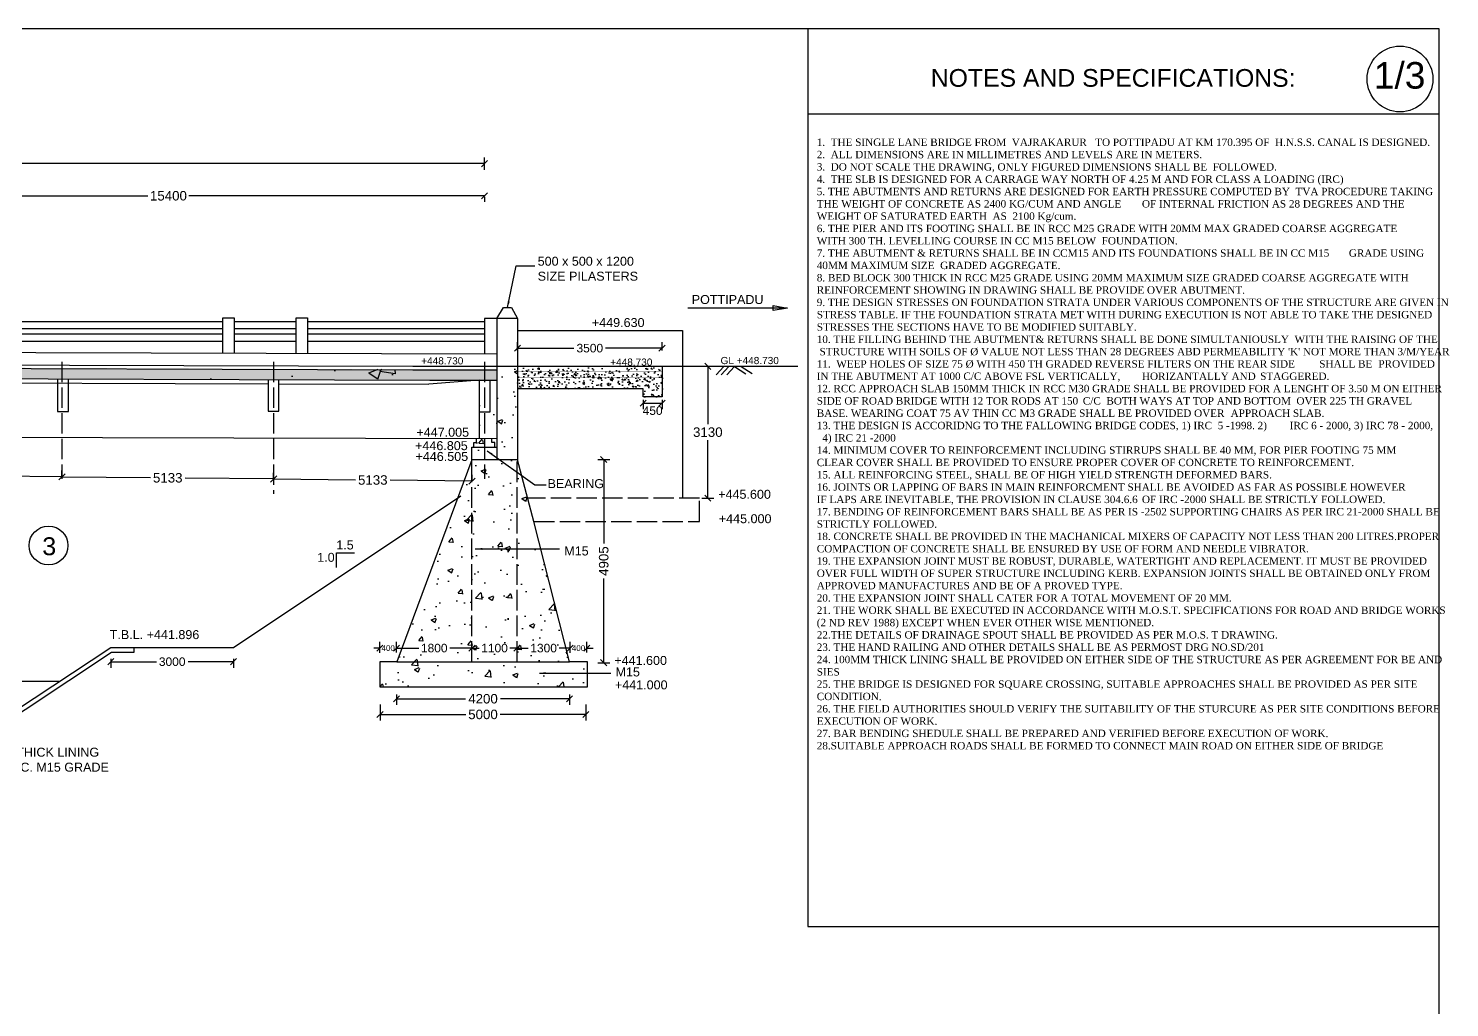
# Model space of a CAD drawing. Header units: inches. Extents: x 19201.6 to 19297.2, y 19008.4 to 19074.4.
# Drawn here: x 19255.71 to 19297.22, y 19045.82 to 19074.44 of the extents above; entities that cross this region are included whole.
import ezdxf

# ---------------------------------------------------------------- set-up
doc = ezdxf.new("R2010")
doc.units = ezdxf.units.IN
doc.header["$MEASUREMENT"] = 0
doc.linetypes.add('ACAD_ISO02W100', pattern=[15, 12, -3])
for name, color, linetype in [('DIMENSION', 255, 'Continuous'), ('DRAWING', 2, 'Continuous'), ('HATCH', 255, 'Continuous'), ('TEXT', 255, 'Continuous')]:
    doc.layers.add(name, color=color, linetype=linetype)
doc.styles.get("Standard").update_dxf_attribs({"font": 'arial.ttf'})
doc.dimstyles.get("Standard").update_dxf_attribs({"dimtxt": 0.25, "dimasz": 0.18, "dimexe": 0.18, "dimexo": 0.0625, "dimgap": 0.09, "dimtad": 0, "dimtih": 1, "dimtoh": 1, "dimdec": 4, "dimzin": 0, "dimdsep": 46, "dimtxsty": 'Standard', "dimblk": 'OBLIQUE', "dimcen": 0.09, "dimadec": 0, "dimazin": 0, "dimtfac": 1, "dimtdec": 4, "dimtofl": 0, "dimtmove": 0, "dimatfit": 3, "dimfxl": 1, "dimtolj": 1, "dimtzin": 0, "dimarcsym": 0})
pattern_1 = [(50, (0, 0), (1.434520365, -0.12550427), [0.15, -1.65]), (355, (0, 0), (-0.27750267, 1.50438427), [0.12, -1.32]), (100.4514, (0.1195, -0.0105), (1.15701876, 1.378879084), [0.12748038, -1.402284224]), (46.1842, (0, 0.4), (2.1344821, -0.33103803), [0.225, -2.475]), (96.6356, (0.1779, 0.3724), (1.86932541, 1.94823574), [0.19122058, -2.103426]), (351.1842, (0, 0.4), (1.86932389, 1.9482372), [0.18, -1.98]), (21, (0.2, 0.3), (1.193814104, -0.80523778), [0.15, -1.65]), (326, (0.2, 0.3), (0.48663066, 1.45030009), [0.12, -1.32]), (71.4514, (0.2995, 0.2329), (1.68044526, 0.64506099), [0.12748038, -1.402284224]), (37.5, (0, 0), (0.024319711, 0.665787708), [0, -1.304, 0, -1.34, 0, -1.325]), (7.5, (0, 0), (0.526139075, 0.788823424), [0, -0.764, 0, -1.274, 0, -0.505]), (327.5, (-0.446, 0), (1.067644872, -0.045109743), [0, -0.5, 0, -1.56, 0, -2.07]), (317.5, (-0.646, 0), (1.16637234, 0.200209965), [0, -0.65, 0, -1.036, 0, -1.47])]

# ---------------------------------------------------------------- blocks, each defined once
blk = doc.blocks.new('_Oblique')
at = {"color": 0, "linetype": 'ByBlock', "lineweight": -2}
blk.add_line((-0.5, -0.5), (0.5, 0.5), dxfattribs=at)
blk = doc.blocks.new('*D87')
at = {"layer": 'Defpoints', "color": 0, "transparency": 16777216}
for p in [(19250.869, 19061.336), (19256.683, 19061.336), (19256.683, 19061.274)]:
    blk.add_point(p, dxfattribs=at)
at = {"layer": 'DIMENSION', "color": 0, "lineweight": -2, "transparency": 16777216}
for p, q in [((19250.869, 19061.399), (19250.871, 19061.578)), ((19250.869, 19061.398), (19253.272, 19061.372)), ((19256.683, 19061.336), (19254.281, 19061.362)), ((19256.683, 19061.337), (19256.685, 19061.516))]:
    blk.add_line(p, q, dxfattribs=at)
at = {"layer": 'DIMENSION', "color": 0, "lineweight": -2, "transparency": 16777216, "xscale": 0.18, "yscale": 0.18, "zscale": 0.18}
for p, rotation in [((19250.869, 19061.398), 179.3898342567749), ((19256.683, 19061.336), 359.3898342567749)]:
    blk.add_blockref('_Oblique', p, dxfattribs=dict(at, rotation=rotation))
at = {"layer": 'DIMENSION', "color": 0, "transparency": 16777216, "insert": (19253.776, 19061.367), "char_height": 0.2778, "attachment_point": 5}
blk.add_mtext('\\A1;5133', dxfattribs=at)
blk = doc.blocks.new('*D88')
at = {"layer": 'Defpoints', "color": 0, "transparency": 16777216}
for p in [(19256.683, 19061.274), (19262.867, 19061.27), (19262.866, 19061.208)]:
    blk.add_point(p, dxfattribs=at)
at = {"layer": 'DIMENSION', "color": 0, "lineweight": -2, "transparency": 16777216}
for p, q in [((19256.683, 19061.337), (19256.685, 19061.516)), ((19256.683, 19061.336), (19259.27, 19061.309)), ((19262.867, 19061.27), (19260.28, 19061.298)), ((19262.867, 19061.271), (19262.869, 19061.45))]:
    blk.add_line(p, q, dxfattribs=at)
at = {"layer": 'DIMENSION', "color": 0, "lineweight": -2, "transparency": 16777216, "xscale": 0.18, "yscale": 0.18, "zscale": 0.18}
for p, rotation in [((19256.683, 19061.336), 179.3898342567739), ((19262.867, 19061.27), 359.3898342567739)]:
    blk.add_blockref('_Oblique', p, dxfattribs=dict(at, rotation=rotation))
at = {"layer": 'DIMENSION', "color": 0, "transparency": 16777216, "insert": (19259.775, 19061.303), "char_height": 0.2778, "attachment_point": 5}
blk.add_mtext('\\A1;5133', dxfattribs=at)
blk = doc.blocks.new('*D89')
at = {"layer": 'Defpoints', "color": 0, "transparency": 16777216}
for p in [(19262.866, 19061.208), (19268.662, 19061.146), (19268.663, 19061.208)]:
    blk.add_point(p, dxfattribs=at)
at = {"layer": 'DIMENSION', "color": 0, "lineweight": -2, "transparency": 16777216}
for p, q in [((19262.867, 19061.27), (19262.869, 19061.45)), ((19262.867, 19061.27), (19265.26, 19061.244)), ((19268.663, 19061.208), (19268.665, 19061.388)), ((19268.663, 19061.208), (19266.269, 19061.233))]:
    blk.add_line(p, q, dxfattribs=at)
at = {"layer": 'DIMENSION', "color": 0, "lineweight": -2, "transparency": 16777216, "xscale": 0.18, "yscale": 0.18, "zscale": 0.18}
for p, rotation in [((19262.867, 19061.27), 179.3898342567845), ((19268.663, 19061.208), 359.3898342567845)]:
    blk.add_blockref('_Oblique', p, dxfattribs=dict(at, rotation=rotation))
at = {"layer": 'DIMENSION', "color": 0, "transparency": 16777216, "insert": (19265.765, 19061.239), "char_height": 0.2778, "attachment_point": 5}
blk.add_mtext('\\A1;5133', dxfattribs=at)
blk = doc.blocks.new('*D93')
at = {"layer": 'Defpoints', "color": 0, "transparency": 16777216}
for p in [(19269.028, 19070.484), (19212.144, 19070.245), (19269.028, 19070.245)]:
    blk.add_point(p, dxfattribs=at)
at = {"layer": 'DIMENSION', "color": 0, "lineweight": -2, "transparency": 16777216}
for p, q in [((19212.144, 19070.308), (19212.144, 19070.664)), ((19212.144, 19070.484), (19239.968, 19070.484)), ((19269.028, 19070.484), (19241.204, 19070.484)), ((19269.028, 19070.308), (19269.028, 19070.664))]:
    blk.add_line(p, q, dxfattribs=at)
at = {"layer": 'DIMENSION', "color": 0, "lineweight": -2, "transparency": 16777216, "xscale": 0.18, "yscale": 0.18, "zscale": 0.18, "rotation": 180}
blk.add_blockref('_Oblique', (19212.144, 19070.484), dxfattribs=at)
at = {"layer": 'DIMENSION', "color": 0, "lineweight": -2, "transparency": 16777216, "xscale": 0.18, "yscale": 0.18, "zscale": 0.18}
blk.add_blockref('_Oblique', (19269.028, 19070.484), dxfattribs=at)
at = {"layer": 'DIMENSION', "color": 0, "transparency": 16777216, "insert": (19240.586, 19070.484), "char_height": 0.2778, "attachment_point": 5}
blk.add_mtext('\\A1;47400', dxfattribs=at)
blk = doc.blocks.new('*D95')
at = {"layer": 'Defpoints', "color": 0, "transparency": 16777216}
for p in [(19250.563, 19069.581), (19269.028, 19069.581), (19269.028, 19069.544)]:
    blk.add_point(p, dxfattribs=at)
at = {"layer": 'DIMENSION', "color": 0, "lineweight": -2, "transparency": 16777216}
for p, q in [((19250.563, 19069.544), (19259.196, 19069.544)), ((19250.563, 19069.518), (19250.563, 19069.364)), ((19269.028, 19069.544), (19260.394, 19069.544)), ((19269.028, 19069.518), (19269.028, 19069.364))]:
    blk.add_line(p, q, dxfattribs=at)
at = {"layer": 'DIMENSION', "color": 0, "lineweight": -2, "transparency": 16777216, "xscale": 0.18, "yscale": 0.18, "zscale": 0.18, "rotation": 180}
blk.add_blockref('_Oblique', (19250.563, 19069.544), dxfattribs=at)
at = {"layer": 'DIMENSION', "color": 0, "lineweight": -2, "transparency": 16777216, "xscale": 0.18, "yscale": 0.18, "zscale": 0.18}
blk.add_blockref('_Oblique', (19269.028, 19069.544), dxfattribs=at)
at = {"layer": 'DIMENSION', "color": 0, "transparency": 16777216, "insert": (19259.795, 19069.544), "char_height": 0.2778, "attachment_point": 5}
blk.add_mtext('\\A1;15400', dxfattribs=at)
blk = doc.blocks.new('*D106')
at = {"layer": 'Defpoints', "color": 0, "transparency": 16777216}
for p in [(19266.459, 19055.031), (19271.509, 19055.031), (19271.509, 19054.847)]:
    blk.add_point(p, dxfattribs=at)
at = {"layer": 'DIMENSION', "color": 0, "lineweight": -2, "transparency": 16777216}
for p, q in [((19266.459, 19054.969), (19266.459, 19054.667)), ((19266.459, 19054.847), (19268.474, 19054.847)), ((19271.509, 19054.847), (19269.494, 19054.847)), ((19271.509, 19054.969), (19271.509, 19054.667))]:
    blk.add_line(p, q, dxfattribs=at)
at = {"layer": 'DIMENSION', "color": 0, "lineweight": -2, "transparency": 16777216, "xscale": 0.18, "yscale": 0.18, "zscale": 0.18, "rotation": 180}
blk.add_blockref('_Oblique', (19266.459, 19054.847), dxfattribs=at)
at = {"layer": 'DIMENSION', "color": 0, "lineweight": -2, "transparency": 16777216, "xscale": 0.18, "yscale": 0.18, "zscale": 0.18}
blk.add_blockref('_Oblique', (19271.509, 19054.847), dxfattribs=at)
at = {"layer": 'DIMENSION', "color": 0, "transparency": 16777216, "insert": (19268.984, 19054.847), "char_height": 0.2778, "attachment_point": 5}
blk.add_mtext('\\A1;4200', dxfattribs=at)
blk = doc.blocks.new('*D107')
at = {"layer": 'Defpoints', "color": 0, "transparency": 16777216}
for p in [(19265.977, 19054.743), (19271.99, 19054.743), (19271.99, 19054.389)]:
    blk.add_point(p, dxfattribs=at)
at = {"layer": 'DIMENSION', "color": 0, "lineweight": -2, "transparency": 16777216}
for p, q in [((19265.977, 19054.681), (19265.977, 19054.209)), ((19271.99, 19054.681), (19271.99, 19054.209)), ((19265.977, 19054.389), (19268.479, 19054.389)), ((19271.99, 19054.389), (19269.488, 19054.389))]:
    blk.add_line(p, q, dxfattribs=at)
at = {"layer": 'DIMENSION', "color": 0, "lineweight": -2, "transparency": 16777216, "xscale": 0.18, "yscale": 0.18, "zscale": 0.18, "rotation": 180}
blk.add_blockref('_Oblique', (19265.977, 19054.389), dxfattribs=at)
at = {"layer": 'DIMENSION', "color": 0, "lineweight": -2, "transparency": 16777216, "xscale": 0.18, "yscale": 0.18, "zscale": 0.18}
blk.add_blockref('_Oblique', (19271.99, 19054.389), dxfattribs=at)
at = {"layer": 'DIMENSION', "color": 0, "transparency": 16777216, "insert": (19268.984, 19054.389), "char_height": 0.2778, "attachment_point": 5}
blk.add_mtext('\\A1;5000', dxfattribs=at)
blk = doc.blocks.new('*D104')
at = {"layer": 'Defpoints', "color": 0, "transparency": 16777216}
for p in [(19266.458, 19056.328), (19265.972, 19056.131), (19266.458, 19056.134)]:
    blk.add_point(p, dxfattribs=at)
at = {"layer": 'DIMENSION', "color": 0, "lineweight": -2, "transparency": 16777216}
for p, q in [((19265.972, 19056.328), (19265.792, 19056.328)), ((19265.972, 19056.194), (19265.972, 19056.508)), ((19266.458, 19056.197), (19266.458, 19056.508)), ((19266.458, 19056.328), (19266.638, 19056.328))]:
    blk.add_line(p, q, dxfattribs=at)
at = {"layer": 'DIMENSION', "color": 0, "lineweight": -2, "transparency": 16777216, "xscale": 0.18, "yscale": 0.18, "zscale": 0.18}
blk.add_blockref('_Oblique', (19265.972, 19056.328), dxfattribs=at)
at = {"layer": 'DIMENSION', "color": 0, "lineweight": -2, "transparency": 16777216, "xscale": 0.18, "yscale": 0.18, "zscale": 0.18, "rotation": 180}
blk.add_blockref('_Oblique', (19266.458, 19056.328), dxfattribs=at)
at = {"layer": 'DIMENSION', "color": 0, "transparency": 16777216, "insert": (19266.215, 19056.328), "char_height": 0.1667, "attachment_point": 5}
blk.add_mtext('\\A1;400', dxfattribs=at)
blk = doc.blocks.new('*D105')
at = {"layer": 'Defpoints', "color": 0, "transparency": 16777216}
for p in [(19271.532, 19056.328), (19269.979, 19056.232), (19271.532, 19056.232)]:
    blk.add_point(p, dxfattribs=at)
at = {"layer": 'DIMENSION', "color": 0, "lineweight": -2, "transparency": 16777216}
for p, q in [((19269.979, 19056.294), (19269.979, 19056.508)), ((19269.979, 19056.328), (19270.304, 19056.328)), ((19271.532, 19056.328), (19271.207, 19056.328)), ((19271.532, 19056.294), (19271.532, 19056.508))]:
    blk.add_line(p, q, dxfattribs=at)
at = {"layer": 'DIMENSION', "color": 0, "lineweight": -2, "transparency": 16777216, "xscale": 0.18, "yscale": 0.18, "zscale": 0.18, "rotation": 180}
blk.add_blockref('_Oblique', (19269.979, 19056.328), dxfattribs=at)
at = {"layer": 'DIMENSION', "color": 0, "lineweight": -2, "transparency": 16777216, "xscale": 0.18, "yscale": 0.18, "zscale": 0.18}
blk.add_blockref('_Oblique', (19271.532, 19056.328), dxfattribs=at)
at = {"layer": 'DIMENSION', "color": 0, "transparency": 16777216, "insert": (19270.755, 19056.328), "char_height": 0.25, "attachment_point": 5}
blk.add_mtext('\\A1;1300', dxfattribs=at)
blk = doc.blocks.new('*D101')
at = {"layer": 'Defpoints', "color": 0, "transparency": 16777216}
for p in [(19269.979, 19056.328), (19268.662, 19056.237), (19269.979, 19056.237)]:
    blk.add_point(p, dxfattribs=at)
at = {"layer": 'DIMENSION', "color": 0, "lineweight": -2, "transparency": 16777216}
for p, q in [((19268.662, 19056.3), (19268.662, 19056.508)), ((19268.662, 19056.328), (19268.869, 19056.328)), ((19269.979, 19056.328), (19269.772, 19056.328)), ((19269.979, 19056.3), (19269.979, 19056.508))]:
    blk.add_line(p, q, dxfattribs=at)
at = {"layer": 'DIMENSION', "color": 0, "lineweight": -2, "transparency": 16777216, "xscale": 0.18, "yscale": 0.18, "zscale": 0.18, "rotation": 180}
blk.add_blockref('_Oblique', (19268.662, 19056.328), dxfattribs=at)
at = {"layer": 'DIMENSION', "color": 0, "lineweight": -2, "transparency": 16777216, "xscale": 0.18, "yscale": 0.18, "zscale": 0.18}
blk.add_blockref('_Oblique', (19269.979, 19056.328), dxfattribs=at)
at = {"layer": 'DIMENSION', "color": 0, "transparency": 16777216, "insert": (19269.321, 19056.328), "char_height": 0.25, "attachment_point": 5}
blk.add_mtext('\\A1;1100', dxfattribs=at)
blk = doc.blocks.new('*D102')
at = {"layer": 'Defpoints', "color": 0, "transparency": 16777216}
for p in [(19268.662, 19056.328), (19266.458, 19056.173), (19268.662, 19056.173)]:
    blk.add_point(p, dxfattribs=at)
at = {"layer": 'DIMENSION', "color": 0, "lineweight": -2, "transparency": 16777216}
for p, q in [((19266.458, 19056.236), (19266.458, 19056.508)), ((19266.458, 19056.328), (19267.109, 19056.328)), ((19268.662, 19056.328), (19268.011, 19056.328)), ((19268.662, 19056.236), (19268.662, 19056.508))]:
    blk.add_line(p, q, dxfattribs=at)
at = {"layer": 'DIMENSION', "color": 0, "lineweight": -2, "transparency": 16777216, "xscale": 0.18, "yscale": 0.18, "zscale": 0.18, "rotation": 180}
blk.add_blockref('_Oblique', (19266.458, 19056.328), dxfattribs=at)
at = {"layer": 'DIMENSION', "color": 0, "lineweight": -2, "transparency": 16777216, "xscale": 0.18, "yscale": 0.18, "zscale": 0.18}
blk.add_blockref('_Oblique', (19268.662, 19056.328), dxfattribs=at)
at = {"layer": 'DIMENSION', "color": 0, "transparency": 16777216, "insert": (19267.56, 19056.328), "char_height": 0.25, "attachment_point": 5}
blk.add_mtext('\\A1;1800', dxfattribs=at)
blk = doc.blocks.new('*D103')
at = {"layer": 'Defpoints', "color": 0, "transparency": 16777216}
for p in [(19272.018, 19056.328), (19271.532, 19056.131), (19272.018, 19056.134)]:
    blk.add_point(p, dxfattribs=at)
at = {"layer": 'DIMENSION', "color": 0, "lineweight": -2, "transparency": 16777216}
for p, q in [((19271.532, 19056.328), (19271.352, 19056.328)), ((19271.532, 19056.194), (19271.532, 19056.508)), ((19272.018, 19056.197), (19272.018, 19056.508)), ((19272.018, 19056.328), (19272.198, 19056.328))]:
    blk.add_line(p, q, dxfattribs=at)
at = {"layer": 'DIMENSION', "color": 0, "lineweight": -2, "transparency": 16777216, "xscale": 0.18, "yscale": 0.18, "zscale": 0.18}
blk.add_blockref('_Oblique', (19271.532, 19056.328), dxfattribs=at)
at = {"layer": 'DIMENSION', "color": 0, "lineweight": -2, "transparency": 16777216, "xscale": 0.18, "yscale": 0.18, "zscale": 0.18, "rotation": 180}
blk.add_blockref('_Oblique', (19272.018, 19056.328), dxfattribs=at)
at = {"layer": 'DIMENSION', "color": 0, "transparency": 16777216, "insert": (19271.775, 19056.328), "char_height": 0.1667, "attachment_point": 5}
blk.add_mtext('\\A1;400', dxfattribs=at)
blk = doc.blocks.new('*D108')
at = {"layer": 'Defpoints', "color": 0, "transparency": 16777216}
for p in [(19272.275, 19061.84), (19272.275, 19055.902), (19272.511, 19055.902)]:
    blk.add_point(p, dxfattribs=at)
at = {"layer": 'DIMENSION', "color": 0, "lineweight": -2, "transparency": 16777216}
for p, q in [((19272.338, 19061.84), (19272.691, 19061.84)), ((19272.511, 19061.84), (19272.511, 19059.383)), ((19272.511, 19055.902), (19272.511, 19058.36)), ((19272.338, 19055.902), (19272.691, 19055.902))]:
    blk.add_line(p, q, dxfattribs=at)
at = {"layer": 'DIMENSION', "color": 0, "lineweight": -2, "transparency": 16777216, "xscale": 0.18, "yscale": 0.18, "zscale": 0.18}
for p, rotation in [((19272.511, 19061.84), 90), ((19272.511, 19055.902), 270)]:
    blk.add_blockref('_Oblique', p, dxfattribs=dict(at, rotation=rotation))
at = {"layer": 'DIMENSION', "color": 0, "transparency": 16777216, "insert": (19272.511, 19058.871), "char_height": 0.2778, "attachment_point": 5, "rotation": 90}
blk.add_mtext('\\A1;4905', dxfattribs=at)
blk = doc.blocks.new('*D109')
at = {"layer": 'Defpoints', "color": 0, "transparency": 16777216}
for p in [(19275.312, 19064.562), (19275.312, 19060.712), (19275.551, 19060.712)]:
    blk.add_point(p, dxfattribs=at)
at = {"layer": 'DIMENSION', "color": 0, "lineweight": -2, "transparency": 16777216}
for p, q in [((19275.374, 19064.562), (19275.731, 19064.562)), ((19275.551, 19064.562), (19275.551, 19062.869)), ((19275.551, 19060.712), (19275.551, 19062.405)), ((19275.374, 19060.712), (19275.731, 19060.712))]:
    blk.add_line(p, q, dxfattribs=at)
at = {"layer": 'DIMENSION', "color": 0, "lineweight": -2, "transparency": 16777216, "xscale": 0.18, "yscale": 0.18, "zscale": 0.18}
for p, rotation in [((19275.551, 19064.562), 90), ((19275.551, 19060.712), 270)]:
    blk.add_blockref('_Oblique', p, dxfattribs=dict(at, rotation=rotation))
at = {"layer": 'DIMENSION', "color": 0, "transparency": 16777216, "insert": (19275.551, 19062.637), "char_height": 0.2778, "attachment_point": 5}
blk.add_mtext('\\A1;3130', dxfattribs=at)
blk = doc.blocks.new('*D110')
at = {"layer": 'Defpoints', "color": 0, "transparency": 16777216}
for p in [(19274.215, 19065.092), (19269.992, 19064.959), (19274.215, 19064.959)]:
    blk.add_point(p, dxfattribs=at)
at = {"layer": 'DIMENSION', "color": 0, "lineweight": -2, "transparency": 16777216}
for p, q in [((19269.992, 19065.022), (19269.992, 19065.272)), ((19269.992, 19065.092), (19271.641, 19065.092)), ((19274.215, 19065.092), (19272.566, 19065.092)), ((19274.215, 19065.022), (19274.215, 19065.272))]:
    blk.add_line(p, q, dxfattribs=at)
at = {"layer": 'DIMENSION', "color": 0, "lineweight": -2, "transparency": 16777216, "xscale": 0.18, "yscale": 0.18, "zscale": 0.18, "rotation": 180}
blk.add_blockref('_Oblique', (19269.992, 19065.092), dxfattribs=at)
at = {"layer": 'DIMENSION', "color": 0, "lineweight": -2, "transparency": 16777216, "xscale": 0.18, "yscale": 0.18, "zscale": 0.18}
blk.add_blockref('_Oblique', (19274.215, 19065.092), dxfattribs=at)
at = {"layer": 'DIMENSION', "color": 0, "transparency": 16777216, "insert": (19272.104, 19065.092), "char_height": 0.25, "attachment_point": 5}
blk.add_mtext('\\A1;3500', dxfattribs=at)
blk = doc.blocks.new('*D111')
at = {"layer": 'Defpoints', "color": 0, "transparency": 16777216}
for p in [(19258.112, 19056.082), (19261.698, 19056.082), (19261.698, 19055.93)]:
    blk.add_point(p, dxfattribs=at)
at = {"layer": 'DIMENSION', "color": 0, "lineweight": -2, "transparency": 16777216}
for p, q in [((19258.112, 19056.019), (19258.112, 19055.75)), ((19258.112, 19055.93), (19259.442, 19055.93)), ((19261.698, 19055.93), (19260.368, 19055.93)), ((19261.698, 19056.019), (19261.698, 19055.75))]:
    blk.add_line(p, q, dxfattribs=at)
at = {"layer": 'DIMENSION', "color": 0, "lineweight": -2, "transparency": 16777216, "xscale": 0.18, "yscale": 0.18, "zscale": 0.18, "rotation": 180}
blk.add_blockref('_Oblique', (19258.112, 19055.93), dxfattribs=at)
at = {"layer": 'DIMENSION', "color": 0, "lineweight": -2, "transparency": 16777216, "xscale": 0.18, "yscale": 0.18, "zscale": 0.18}
blk.add_blockref('_Oblique', (19261.698, 19055.93), dxfattribs=at)
at = {"layer": 'DIMENSION', "color": 0, "transparency": 16777216, "insert": (19259.905, 19055.93), "char_height": 0.25, "attachment_point": 5}
blk.add_mtext('\\A1;3000', dxfattribs=at)

msp = doc.modelspace()

# ---------------------------------------------------------------- hatches: boundary and pattern name
at = {"layer": 'HATCH'}
h = msp.add_hatch(dxfattribs=at)
h.set_pattern_fill('AR-CONC', color=256, scale=0.5, style=0)
h.set_pattern_definition([(50, (0, 0), (3.5863009, -0.31376067), [0.375, -4.125]), (355, (0, 0), (-0.69375667, 3.76096067), [0.3, -3.3]), (100.4514, (0.299, -0.026), (2.8925469, 3.4471977), [0.31870095, -3.50571056]), (46.1842, (0, 1), (5.33620524, -0.8275951), [0.5625, -6.1875]), (96.6356, (0.4447, 0.931), (4.6733135, 4.8705894), [0.4780514, -5.258565]), (351.1842, (0, 1), (4.6733097, 4.870593), [0.45, -4.95]), (21, (0.5, 0.75), (2.98453526, -2.01309445), [0.375, -4.125]), (326, (0.5, 0.75), (1.21657666, 3.62575023), [0.3, -3.3]), (71.4514, (0.7487, 0.5822), (4.20111314, 1.6126525), [0.31870095, -3.50571056]), (37.5, (0, 0), (0.060799277, 1.66446927), [0, -3.26, 0, -3.35, 0, -3.3125]), (7.5, (0, 0), (1.31534769, 1.97205856), [0, -1.91, 0, -3.185, 0, -1.2625]), (327.5, (-1.115, 0), (2.66911218, -0.11277436), [0, -1.25, 0, -3.9, 0, -5.175]), (317.5, (-1.615, 0), (2.91593085, 0.50052491), [0, -1.625, 0, -2.59, 0, -3.675])])
h.paths.add_polyline_path([(19211.78009, 19064.69683), (19269.38481, 19064.46162), (19269.38481, 19064.1615), (19211.78009, 19064.29613)])
h = msp.add_hatch(dxfattribs=at)
h.set_pattern_fill('AR-CONC', color=256, scale=0.2, style=0)
h.set_pattern_definition(pattern_1)
h.paths.add_polyline_path([(19211.78009, 19064.69683), (19269.38481, 19064.46162), (19269.38481, 19064.1615), (19211.78009, 19064.29613)])
h = msp.add_hatch(dxfattribs=at)
h.set_pattern_fill('AR-CONC', color=256, scale=0.2, style=0)
h.set_pattern_definition(pattern_1)
h.paths.add_polyline_path([(19272.03231, 19055.19823), (19272.03231, 19055.92993), (19271.50599, 19055.92993), (19266.46263, 19055.92993), (19265.97175, 19055.92993), (19265.97175, 19055.19823)])
h.paths.add_polyline_path([(19268.66206, 19061.83112), (19266.46263, 19055.92993), (19268.66206, 19055.92993)])
h.paths.add_polyline_path([(19269.97907, 19061.83112), (19268.66206, 19061.83112), (19268.66206, 19055.92993), (19269.97907, 19055.92993)])
h.paths.add_polyline_path([(19270.4737, 19060.02813), (19269.99248, 19061.83112), (19269.97907, 19061.83112), (19269.97907, 19055.92993), (19271.50599, 19055.92993)])
h.paths.add_polyline_path([(19269.99248, 19064.5622), (19269.38481, 19064.5622), (19269.38481, 19061.83112), (19269.99248, 19061.83112)])
h.paths.add_polyline_path([(19269.02758, 19062.45201), (19269.38481, 19062.45107), (19269.38481, 19064.1615), (19269.19306, 19064.1615), (19269.19306, 19063.22828), (19269.02758, 19063.22828)])
h.paths.add_polyline_path([(19268.87333, 19063.22828), (19269.02758, 19063.22828), (19269.02758, 19064.1615), (19268.87333, 19064.1615)])
h.paths.add_polyline_path([(19269.02758, 19063.22828), (19269.19306, 19063.22828), (19269.19306, 19064.1615), (19269.02758, 19064.1615)], flags=17)
h.paths.add_polyline_path([(19268.87333, 19062.45241), (19269.02758, 19062.45201), (19269.02758, 19063.22828), (19268.87333, 19063.22828)])
h.paths.add_polyline_path([(19269.02758, 19062.1983), (19269.02758, 19062.45201), (19268.79656, 19062.45262), (19268.79656, 19062.33142), (19268.71475, 19062.33142), (19268.71475, 19062.1983), (19268.72387, 19062.1983)])
h.paths.add_polyline_path([(19269.24339, 19062.33142), (19269.24339, 19062.45144), (19269.02758, 19062.45201), (19269.02758, 19062.1983), (19269.3252, 19062.1983), (19269.3252, 19062.33142)])
h.paths.add_polyline_path([(19269.02758, 19062.1983), (19268.72387, 19062.1983), (19268.66206, 19062.1983), (19268.66206, 19061.83112), (19269.02758, 19061.83112)])
h = msp.add_hatch(dxfattribs=at)
h.set_pattern_fill('AR-CONC', color=256, scale=0.05, style=0)
h.set_pattern_definition([(50, (0, 0), (0.3586300913, -0.0313760675), [0.0375, -0.4125]), (355, (0, 0), (-0.069375667, 0.376096067), [0.03, -0.33]), (100.4514, (0.0299, -0.0026), (0.289254691, 0.344719771), [0.031870095, -0.350571056]), (46.1842, (0, 0.1), (0.533620524, -0.082759507), [0.05625, -0.61875]), (96.6356, (0.04447, 0.0931), (0.467331353, 0.487058935), [0.047805144, -0.5258565]), (351.1842, (0, 0.1), (0.467330973, 0.4870593), [0.045, -0.495]), (21, (0.05, 0.075), (0.298453526, -0.2013094453), [0.0375, -0.4125]), (326, (0.05, 0.075), (0.121657666, 0.3625750225), [0.03, -0.33]), (71.4514, (0.07487, 0.05822), (0.4201113143, 0.1612652484), [0.031870095, -0.350571056]), (37.5, (0, 0), (0.00607992766, 0.1664469269), [0, -0.326, 0, -0.335, 0, -0.33125]), (7.5, (0, 0), (0.1315347687, 0.1972058559), [0, -0.191, 0, -0.3185, 0, -0.12625]), (327.5, (-0.1115, 0), (0.2669112181, -0.0112774359), [0, -0.125, 0, -0.39, 0, -0.5175]), (317.5, (-0.1615, 0), (0.2915930847, 0.0500524912), [0, -0.1625, 0, -0.259, 0, -0.3675])])
h.paths.add_polyline_path([(19274.22836, 19064.40959), (19274.22836, 19064.52064), (19270.00516, 19064.52064), (19269.99248, 19064.52068), (19269.99248, 19064.40959)])
h.paths.add_polyline_path([(19274.22836, 19064.22845), (19274.22836, 19064.40959), (19269.99248, 19064.40959), (19269.99248, 19064.22845)])
h.paths.add_polyline_path([(19273.67659, 19063.90015), (19273.67659, 19063.66948), (19274.22836, 19063.66948), (19274.22836, 19064.22845), (19269.99248, 19064.22845), (19269.99248, 19063.90015)])

# ---------------------------------------------------------------- linework, layer by layer
at = {"layer": 'DIMENSION'}
for p, q in [((19273.66479, 19063.58172), (19273.66479, 19063.30752)), ((19273.66479, 19063.48752), (19274.21455, 19063.48752)), ((19274.21455, 19063.58172), (19274.21455, 19063.30752))]:
    msp.add_line(p, q, dxfattribs=at)
for points in [[(19278.47657, 19071.93816), (19296.90739, 19071.93816)], [(19264.70363, 19058.68593), (19264.70363, 19059.10825), (19265.23022, 19059.10825)], [(19224.66231, 19055.36077), (19256.62073, 19055.36077)]]:
    msp.add_lwpolyline(points, dxfattribs=at)
for centre, radius in [((19295.77106, 19072.95698), 0.96079), ((19256.29341, 19059.32594), 0.56723)]:
    msp.add_circle(centre, radius, dxfattribs=at)
at = {"layer": 'DRAWING'}
msp.add_lwpolyline([(19296.90739, 19008.42213), (19201.60416, 19008.42213), (19201.60416, 19074.43576), (19296.90739, 19074.43576)], close=True, dxfattribs=at)
for points in [[(19278.47657, 19074.43576), (19278.47657, 19048.19144), (19296.90739, 19048.19144)], [(19269.38481, 19065.96063), (19269.58334, 19066.2789), (19269.81649, 19066.2789), (19269.99248, 19065.96063)], [(19261.38806, 19065.86133), (19254.94735, 19065.86133)], [(19261.38806, 19064.95377), (19261.38806, 19065.98266), (19261.71972, 19065.98266), (19261.71972, 19064.95284)], [(19263.52882, 19065.86133), (19261.71972, 19065.86133)], [(19263.52882, 19064.94777), (19263.52882, 19065.97597), (19263.86048, 19065.97597), (19263.86048, 19064.94684)], [(19269.02795, 19065.86133), (19263.86048, 19065.86133)], [(19269.38481, 19065.96063), (19269.02795, 19065.96063), (19269.02795, 19064.93235)], [(19269.99248, 19065.96063), (19269.38481, 19065.96063), (19269.38481, 19061.83112)], [(19269.99248, 19065.96063), (19269.99248, 19061.83112)], [(19261.38806, 19065.65752), (19254.94735, 19065.65752)], [(19261.38806, 19065.49752), (19254.94735, 19065.49752)], [(19263.52882, 19065.65752), (19261.71972, 19065.65752)], [(19263.52882, 19065.49752), (19261.71972, 19065.49752)], [(19269.02795, 19065.65752), (19263.86048, 19065.65752)], [(19269.02795, 19065.49752), (19263.86048, 19065.49752)], [(19269.99248, 19065.60829), (19274.8134, 19065.60829), (19274.8134, 19060.71238)], [(19212.14382, 19065.09187), (19269.38481, 19064.93135)], [(19261.38806, 19065.29152), (19254.94735, 19065.29152)], [(19263.52882, 19065.29152), (19261.71972, 19065.29152)], [(19269.02795, 19065.29152), (19263.86048, 19065.29152)], [(19250.20806, 19064.61507), (19266.93341, 19064.5622), (19269.99248, 19064.5622)], [(19250.20806, 19064.51449), (19266.93341, 19064.46162), (19269.38481, 19064.46162)], [(19250.70256, 19064.21437), (19267.42791, 19064.1615), (19269.38481, 19064.1615)], [(19256.55418, 19064.17216), (19256.55418, 19063.24032), (19256.87392, 19063.24032), (19256.87392, 19064.17216)], [(19262.70497, 19064.17643), (19262.70497, 19063.25479), (19263.02471, 19063.25479), (19263.02471, 19064.17542)], [(19268.87333, 19064.16012), (19267.39686, 19064.03747)], [(19268.87333, 19064.16012), (19268.87333, 19063.22828), (19269.19306, 19063.22828), (19269.19306, 19064.16012)], [(19269.99248, 19064.5622), (19274.21455, 19064.5622), (19274.21455, 19063.66924), (19273.66479, 19063.66924), (19273.66479, 19063.90015)], [(19274.21455, 19064.5622), (19278.17772, 19064.5622)], [(19276.01484, 19064.55427), (19275.79359, 19064.31731)], [(19276.16085, 19064.55427), (19275.9396, 19064.31731)], [(19276.33063, 19064.55427), (19276.10937, 19064.31731)], [(19276.33063, 19064.55427), (19276.66097, 19064.34505)], [(19276.52078, 19064.55766), (19276.85112, 19064.34844)], [(19251.82223, 19064.0867), (19262.70497, 19064.0523)], [(19263.02471, 19064.05129), (19267.39686, 19064.03747)], [(19273.66479, 19063.90015), (19269.99248, 19063.90015)], [(19268.87333, 19063.22828), (19268.87333, 19062.45241)], [(19211.78009, 19062.60267), (19269.39218, 19062.45105)], [(19268.66206, 19061.83112), (19268.66206, 19062.1983), (19268.72387, 19062.1983), (19269.38481, 19062.1983)], [(19268.71475, 19062.1983), (19268.71475, 19062.33142), (19268.79656, 19062.33142), (19268.79656, 19062.45262)], [(19269.3252, 19062.1983), (19269.3252, 19062.33142), (19269.24339, 19062.33142), (19269.24339, 19062.45262)], [(19269.99248, 19061.83112), (19268.66206, 19061.83112), (19266.46263, 19055.92993), (19265.97175, 19055.92993), (19265.97175, 19055.19823), (19272.03231, 19055.19823), (19272.03231, 19055.92993), (19271.50599, 19055.92993), (19270.4737, 19060.02813), (19269.99248, 19061.83112)], [(19268.66206, 19061.83112), (19268.66206, 19061.83112)], [(19233.03387, 19049.52988), (19233.20715, 19049.52988), (19248.0686, 19049.52988), (19258.1326, 19056.21439), (19258.79813, 19056.21439), (19258.79813, 19056.34631), (19261.69776, 19056.34631), (19268.33688, 19060.7758)], [(19222.31863, 19056.45898), (19223.03887, 19056.45898), (19233.08904, 19049.66037), (19247.99583, 19049.66037), (19258.11189, 19056.34631), (19258.79813, 19056.34631)], [(19266.46263, 19055.92993), (19271.50599, 19055.92993)]]:
    msp.add_lwpolyline(points, dxfattribs=at)
at = {"layer": 'DRAWING', "linetype": 'ACAD_ISO02W100', "ltscale": 0.05}
for points in [[(19256.68269, 19064.69683), (19256.68269, 19061.27417)], [(19262.86602, 19064.69683), (19262.86602, 19060.837)], [(19269.02758, 19064.69683), (19269.02758, 19061.27417)], [(19268.66206, 19055.92993), (19268.66206, 19061.83112)], [(19269.97907, 19055.92993), (19269.97907, 19061.83112)], [(19270.4737, 19060.02813), (19275.31152, 19060.02813), (19275.31152, 19060.71238), (19270.29107, 19060.71238)]]:
    msp.add_lwpolyline(points, dxfattribs=at)
at = {"layer": 'DRAWING', "const_width": 0.01}
for points in [[(19274.22836, 19064.40959), (19269.99248, 19064.40959)], [(19274.22836, 19064.22845), (19269.99248, 19064.22845)]]:
    msp.add_lwpolyline(points, dxfattribs=at)

# ---------------------------------------------------------------- block references
at = {"layer": 'DIMENSION', "xscale": 0.18, "yscale": 0.18, "zscale": 0.18, "rotation": 180}
msp.add_blockref('_Oblique', (19273.66479, 19063.48752), dxfattribs=at)
at = {"layer": 'DIMENSION', "xscale": 0.18, "yscale": 0.18, "zscale": 0.18}
msp.add_blockref('_Oblique', (19274.21455, 19063.48752), dxfattribs=at)

# ---------------------------------------------------------------- texts
at = {"layer": 'DIMENSION', "insert": (19273.93967, 19063.26608), "char_height": 0.25, "attachment_point": 5}
msp.add_mtext('\\A1;450', dxfattribs=at)
at = {"layer": 'TEXT', "attachment_point": 1}
for s, insert, char_height, width in [('1/3', (19295.00551, 19073.45303), 0.777145, 33.0512567), ('NOTES AND SPECIFICATIONS:', (19282.06329, 19073.24832), 0.5180965, 22.0341711), ("{\\fTimes New Roman|b0|i0|c0|p18;\\P1.  THE SINGLE LANE BRIDGE FROM  VAJRAKARUR   TO POTTIPADU AT KM 170.395 OF  H.N.S.S. CANAL IS DESIGNED.\\P2.  ALL DIMENSIONS ARE IN MILLIMETRES AND LEVELS ARE IN METERS. \\P3.  DO NOT SCALE THE DRAWING, ONLY FIGURED DIMENSIONS SHALL BE  FOLLOWED.\\P4.  THE SLB IS DESIGNED FOR A CARRAGE WAY NORTH OF 4.25 M AND FOR CLASS A LOADING (IRC)\\P5. THE ABUTMENTS AND RETURNS ARE DESIGNED FOR EARTH PRESSURE COMPUTED BY  TVA PROCEDURE TAKING \\PTHE WEIGHT OF CONCRETE AS 2400 KG/CUM AND ANGLE ^IOF INTERNAL FRICTION AS 28 DEGREES AND THE \\PWEIGHT OF SATURATED EARTH  AS  2100 Kg/cum.\\P6. THE PIER AND ITS FOOTING SHALL BE IN RCC M25 GRADE WITH 20MM MAX GRADED COARSE AGGREGATE \\PWITH 300 TH. LEVELLING COURSE IN CC M15 BELOW  FOUNDATION.\\P7. THE ABUTMENT & RETURNS SHALL BE IN CCM15 AND ITS FOUNDATIONS SHALL BE IN CC M15 ^IGRADE USING \\P40MM MAXIMUM SIZE  GRADED AGGREGATE.\\P8. BED BLOCK 300 THICK IN RCC M25 GRADE USING 20MM MAXIMUM SIZE GRADED COARSE AGGREGATE WITH \\PREINFORCEMENT SHOWING IN DRAWING SHALL BE PROVIDE OVER ABUTMENT.\\P9. THE DESIGN STRESSES ON FOUNDATION STRATA UNDER VARIOUS COMPONENTS OF THE STRUCTURE ARE GIVEN IN \\PSTRESS TABLE. IF THE FOUNDATION STRATA MET WITH DURING EXECUTION IS NOT ABLE TO TAKE THE DESIGNED \\PSTRESSES THE SECTIONS HAVE TO BE MODIFIED SUITABLY.\\P10. THE FILLING BEHIND THE ABUTMENT& RETURNS SHALL BE DONE SIMULTANIOUSLY  WITH THE RAISING OF THE\\P STRUCTURE WITH SOILS OF Ø VALUE NOT LESS THAN 28 DEGREES ABD PERMEABILITY 'K' NOT MORE THAN 3/M/YEAR\\P11.  WEEP HOLES OF SIZE 75 Ø WITH 450 TH GRADED REVERSE FILTERS ON THE REAR SIDE ^ISHALL BE ^IPROVIDED \\PIN THE ABUTMENT AT 1000 C/C ABOVE FSL VERTICALLY, ^IHORIZANTALLY AND ^ISTAGGERED.\\P12. RCC APPROACH SLAB 150MM THICK IN RCC M30 GRADE SHALL BE PROVIDED FOR A LENGHT OF 3.50 M ON EITHER \\PSIDE OF ROAD BRIDGE WITH 12 TOR RODS AT 150 ^IC/C  BOTH WAYS AT TOP AND BOTTOM  OVER 225 TH GRAVEL \\PBASE. WEARING COAT 75 AV THIN CC M3 GRADE SHALL BE PROVIDED OVER ^IAPPROACH SLAB.\\P13. THE DESIGN IS ACCORIDNG TO THE FALLOWING BRIDGE CODES, 1) IRC  5 -1998. 2) ^IIRC 6 - 2000, 3) IRC 78 - ^I2000, \\P  4) IRC 21 -2000\\P14. MINIMUM COVER TO REINFORCEMENT INCLUDING STIRRUPS SHALL BE 40 MM, FOR PIER FOOTING 75 MM \\PCLEAR COVER SHALL BE PROVIDED TO ENSURE PROPER COVER OF CONCRETE TO REINFORCEMENT.\\P15. ALL REINFORCING STEEL, SHALL BE OF HIGH YIELD STRENGTH DEFORMED BARS.\\P16. JOINTS OR LAPPING OF BARS IN MAIN REINFORCMENT SHALL BE AVOIDED AS FAR AS POSSIBLE HOWEVER \\PIF LAPS ARE INEVITABLE, THE PROVISION IN CLAUSE 304.6.6 ^IOF IRC -2000 SHALL BE STRICTLY FOLLOWED.\\P17. BENDING OF REINFORCEMENT BARS SHALL BE AS PER IS -2502 SUPPORTING CHAIRS AS PER IRC 21-2000 SHALL BE \\PSTRICTLY FOLLOWED.\\P18. CONCRETE SHALL BE PROVIDED IN THE MACHANICAL MIXERS OF CAPACITY NOT LESS THAN 200 LITRES.PROPER \\PCOMPACTION OF CONCRETE SHALL BE ENSURED BY USE OF FORM AND NEEDLE VIBRATOR.\\P19. THE EXPANSION JOINT MUST BE ROBUST, DURABLE, WATERTIGHT AND REPLACEMENT. IT MUST BE PROVIDED \\POVER FULL WIDTH OF SUPER STRUCTURE INCLUDING KERB. EXPANSION JOINTS SHALL BE OBTAINED ONLY FROM \\PAPPROVED MANUFACTURES AND BE OF A PROVED TYPE.\\P20. THE EXPANSION JOINT SHALL CATER FOR A TOTAL MOVEMENT OF 20 MM.\\P21. THE WORK SHALL BE EXECUTED IN ACCORDANCE WITH M.O.S.T. SPECIFICATIONS FOR ROAD AND BRIDGE WORKS \\P(2 ND REV 1988) EXCEPT WHEN EVER OTHER WISE MENTIONED.\\P22.THE DETAILS OF DRAINAGE SPOUT SHALL BE PROVIDED AS PER M.O.S. T DRAWING.\\P23. THE HAND RAILING AND OTHER DETAILS SHALL BE AS PERMOST DRG NO.SD/201\\P24. 100MM THICK LINING SHALL BE PROVIDED ON EITHER SIDE OF THE STRUCTURE AS PER AGREEMENT FOR BE AND \\PSIES\\P25. THE BRIDGE IS DESIGNED FOR SQUARE CROSSING, SUITABLE APPROACHES SHALL BE PROVIDED AS PER SITE \\PCONDITION.\\P26. THE FIELD AUTHORITIES SHOULD VERIFY THE SUITABILITY OF THE STURCURE AS PER SITE CONDITIONS BEFORE \\PEXECUTION OF WORK.\\P27. BAR BENDING SHEDULE SHALL BE PREPARED AND VERIFIED BEFORE EXECUTION OF WORK.\\P28.SUITABLE APPROACH ROADS SHALL BE FORMED TO CONNECT MAIN ROAD ON EITHER SIDE OF BRIDGE}", (19278.7336, 19071.57781), 0.21587678, 24.0581091), (' 500 x 500 x 1200\\P SIZE PILASTERS', (19270.47953, 19067.76405), 0.2622864, 11.1547991), ('POTTIPADU', (19275.08141, 19066.6446), 0.262286, 11.1547991), ('+449.630', (19272.16422, 19065.9721), 0.262286, 11.1547991), ('+448.730', (19267.17936, 19064.82726), 0.209829, 8.9238393), ('+448.730', (19272.70119, 19064.79025), 0.209829, 8.9238393), ('GL +448.730', (19275.92321, 19064.83644), 0.2098291, 8.9238393), ('+447.005', (19267.0396, 19062.76762), 0.262286, 11.1547991), ('+446.805', (19267, 19062.37482), 0.262286, 11.1547991), ('+446.505', (19267.01241, 19062.05992), 0.262286, 11.1547991), ('BEARING', (19270.87013, 19061.26516), 0.262286, 11.1547991), ('+445.600', (19275.85504, 19060.95394), 0.262286, 11.1547991), ('+445.000', (19275.87246, 19060.24071), 0.262286, 11.1547991), ('3', (19256.10952, 19059.56686), 0.52457, 22.3095983), ('1.5', (19264.69715, 19059.47264), 0.262286, 11.1547991), ('M15', (19271.35751, 19059.29736), 0.262286, 11.1547991), ('1.0', (19264.14155, 19059.11202), 0.262286, 11.1547991), ('T.B.L. +441.896', (19258.07977, 19056.85355), 0.2622864, 11.1547991), ('+441.600', (19272.81968, 19056.09837), 0.262286, 11.1547991), ('M15', (19272.85468, 19055.76285), 0.262286, 11.1547991), ('+441.000', (19272.8371, 19055.38514), 0.262286, 11.1547991), ('100 THICK LINING\\PIN C.C. M15 GRADE', (19254.6358, 19053.41741), 0.2622864, 11.1547991)]:
    msp.add_mtext(s, dxfattribs=dict(at, insert=insert, char_height=char_height, width=width))

# ---------------------------------------------------------------- dimensions: what is measured, and where the dimension line sits
at = {"layer": 'DIMENSION'}
for base, p1, p2, text, override, picture, middle in [((19269.02795, 19070.48401), (19212.14382, 19070.24513), (19269.02795, 19070.24513), '47400', {"dimtxt": 0.277778}, '*D93', (19240.58588, 19070.48401)), ((19269.02795, 19069.54369), (19250.56263, 19069.58075), (19269.02795, 19069.58075), '15400', {"dimtxt": 0.277778}, '*D95', (19259.79529, 19069.54369)), ((19266.45762, 19056.32787), (19265.97175, 19056.13123), (19266.45762, 19056.13446), '400', {"dimtxt": 0.166667, "dimgap": 0.05}, '*D104', (19266.21468, 19056.32787)), ((19272.01773, 19056.32787), (19271.53186, 19056.13123), (19272.01773, 19056.13446), '400', {"dimtxt": 0.166667, "dimgap": 0.05}, '*D103', (19271.77479, 19056.32787)), ((19271.50894, 19054.84735), (19266.45929, 19055.03138), (19271.50894, 19055.03138), '4200', {"dimtxt": 0.277778}, '*D106', (19268.98412, 19054.84735)), ((19271.98988, 19054.38871), (19265.97725, 19054.74349), (19271.98988, 19054.74349), '5000', {"dimtxt": 0.277778}, '*D107', (19268.98357, 19054.38871))]:
    dim = msp.add_linear_dim(base=base, p1=p1, p2=p2, text=text, dimstyle='Standard', override=override, dxfattribs=at)
    dim.commit()
    dim.dimension.update_dxf_attribs({"geometry": picture, "text_midpoint": middle})
for base, p1, p2, text, picture, middle in [((19274.21455, 19065.09192), (19269.99248, 19064.95911), (19274.21455, 19064.95911), '3500', '*D110', (19272.10352, 19065.09192)), ((19268.66206, 19056.32787), (19266.45762, 19056.17324), (19268.66206, 19056.17324), '1800', '*D102', (19267.55984, 19056.32787)), ((19269.97907, 19056.32787), (19268.66206, 19056.23733), (19269.97907, 19056.23733), '1100', '*D101', (19269.32057, 19056.32787)), ((19271.53186, 19056.32787), (19269.97907, 19056.23152), (19271.53186, 19056.23152), '1300', '*D105', (19270.75546, 19056.32787)), ((19261.69776, 19055.93032), (19258.11189, 19056.08174), (19261.69776, 19056.08174), '3000', '*D111', (19259.90482, 19055.93032))]:
    dim = msp.add_linear_dim(base=base, p1=p1, p2=p2, text=text, dimstyle='Standard', dxfattribs=at)
    dim.commit()
    dim.dimension.update_dxf_attribs({"geometry": picture, "text_midpoint": middle})
for p1, p2, distance, text, picture, middle in [((19275.31152, 19064.5622), (19275.31152, 19060.71238), 0.23998, '3130', '*D109', (19275.55149, 19062.63729)), ((19250.86869, 19061.33608), (19256.68269, 19061.27417), 0.06191, '5133', '*D87', (19253.77635, 19061.36704)), ((19256.68269, 19061.27417), (19262.86602, 19061.20831), 0.06191, '5133', '*D88', (19259.77502, 19061.30315)), ((19262.86602, 19061.20773), (19268.66206, 19061.146), 0.06191, '5133', '*D89', (19265.7647, 19061.23878))]:
    dim = msp.add_aligned_dim(p1=p1, p2=p2, distance=distance, text=text, dimstyle='Standard', override={"dimtxt": 0.277778}, dxfattribs=at)
    dim.commit()
    dim.dimension.update_dxf_attribs({"geometry": picture, "text_midpoint": middle})
dim = msp.add_linear_dim(base=(19272.5106, 19055.90233), p1=(19272.27507, 19061.84014), p2=(19272.27507, 19055.90233), angle=90, text='4905', dimstyle='Standard', override={"dimtxt": 0.277778}, dxfattribs=at)
dim.commit()
dim.dimension.update_dxf_attribs({"geometry": '*D108', "text_midpoint": (19272.5106, 19058.87124), "text_rotation": 90})

# ---------------------------------------------------------------- leaders
for points, override in [([(19269.69992, 19066.2789), (19269.95079, 19067.4998), (19270.49789, 19067.4998)], {"dimgap": 0.09, "dimtad": 0}), ([(19277.88096, 19066.26595), (19274.9629, 19066.26595)], {"dimasz": 0.416667, "dimgap": 0.09, "dimtad": 0, "dimldrblk": 'ClosedBlank'}), ([(19269.10406, 19062.09443), (19270.50027, 19061.09696), (19270.83128, 19061.09696)], {"dimgap": 0.09, "dimtad": 0}), ([(19268.78433, 19059.22672), (19271.21451, 19059.22672)], {"dimgap": 0.09, "dimtad": 0}), ([(19270.63225, 19055.59692), (19272.72299, 19055.59692)], {"dimgap": 0.09, "dimtad": 0})]:
    msp.add_leader(points, dimstyle='Standard', override=override, dxfattribs=at)

doc.saveas('drawing.dxf')
